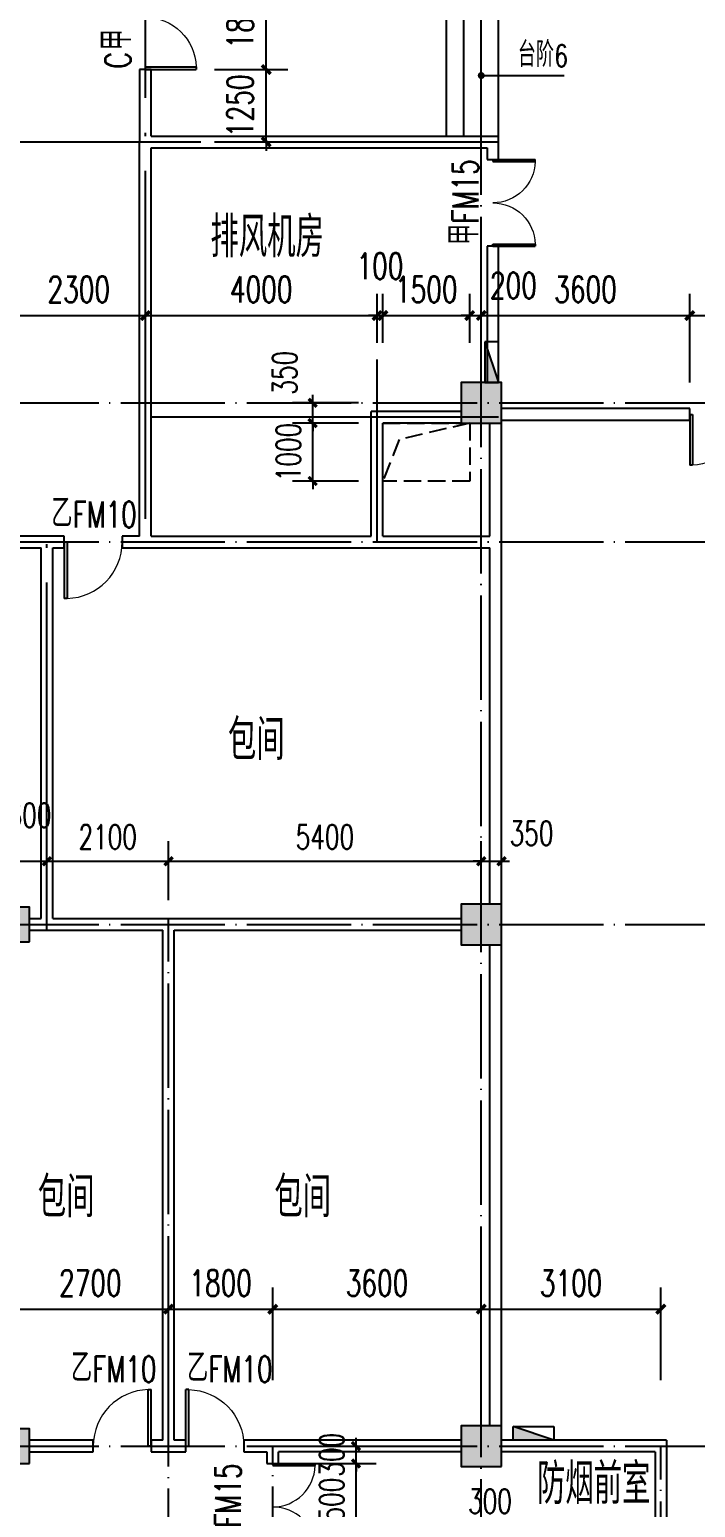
# Model space of a CAD drawing. Extents: x 246015 to 608740, y -108003 to 88400.
# Drawn here: x 446554 to 458052, y -3520 to 21979 of the extents above; entities that cross this region are included whole.
import ezdxf

# ---------------------------------------------------------------- set-up
doc = ezdxf.new("R2010")
doc.units = 0
doc.header["$LTSCALE"] = 3000
doc.header["$MEASUREMENT"] = 0
doc.header["$PDMODE"] = 1
doc.linetypes.add('DASH', pattern=[0.35, 0.25, -0.1])
doc.linetypes.add('DOTE', pattern=[2.42, 2, -0.2, 0.02, -0.2])
doc.layers.get('0').update_dxf_attribs({"linetype": 'CONTINUOUS'})
doc.layers.get('DEFPOINTS').update_dxf_attribs({"linetype": 'CONTINUOUS'})
for name, color, linetype in [('column', 9, 'CONTINUOUS'), ('DIM_LEAD', 3, 'CONTINUOUS'), ('dote', 1, 'DOTE'), ('PUB_DIM', 3, 'CONTINUOUS'), ('PUB_HATCH', 8, 'CONTINUOUS'), ('PUB_TEXT', 7, 'CONTINUOUS'), ('S_STAIR', 2, 'CONTINUOUS'), ('WALL', 9, 'CONTINUOUS'), ('WINDOW', 4, 'CONTINUOUS'), ('WINDOW_TEXT', 7, 'CONTINUOUS'), ('楼板洞口', 4, 'CONTINUOUS'), ('消火栓', 6, 'CONTINUOUS')]:
    doc.layers.add(name, color=color, linetype=linetype)
doc.styles.add('_TCH_DIM', font='SIMPLEX', dxfattribs={"bigfont": 'GBCBIG'})
doc.styles.add('_TCH_WINDOW', font='SIMPLEX', dxfattribs={"bigfont": 'GBCBIG'})
doc.styles.add('DIM_FONT', font='simplex.shx', dxfattribs={"width": 0.7, "bigfont": 'hztxt.shx'})
doc.dimstyles.new('DIMN140', dxfattribs={"dimscale": 1.4, "dimtxt": 300, "dimasz": 100, "dimexe": 250, "dimexo": 300, "dimgap": 150, "dimtad": 1, "dimdec": 0, "dimzin": 0, "dimdsep": 46, "dimtxsty": 'DIM_FONT', "dimblk": 'ARCHTICK', "dimcen": 0.09, "dimclrt": 7, "dimazin": 2, "dimtfac": 1, "dimtdec": 0, "dimtix": 1, "dimtmove": 2, "dimatfit": 3, "dimfxl": 0, "dimtolj": 1, "dimtzin": 0, "dimarcsym": 0})
doc.dimstyles.new('DIMN150', dxfattribs={"dimscale": 1.5, "dimtxt": 300, "dimasz": 100, "dimexe": 250, "dimexo": 300, "dimgap": 150, "dimtad": 1, "dimdec": 0, "dimzin": 0, "dimdsep": 46, "dimtxsty": 'DIM_FONT', "dimblk": 'ARCHTICK', "dimcen": 0.09, "dimclrt": 7, "dimazin": 2, "dimtfac": 1, "dimtdec": 0, "dimtix": 1, "dimtmove": 2, "dimatfit": 3, "dimfxl": 0, "dimtolj": 1, "dimtzin": 0, "dimarcsym": 0})

# ---------------------------------------------------------------- blocks, each defined once
blk = doc.blocks.new('_ARCHTICK')
at = {"color": 0, "linetype": 'ByBlock', "const_width": 0.4}
blk.add_lwpolyline([(-0.5, -0.5), (0.5, 0.5)], dxfattribs=at)
blk = doc.blocks.new('*D392')
at = {"layer": 'DEFPOINTS', "color": 0}
for p in [(454654, -4273), (454354, -5124), (454654, -5124)]:
    blk.add_point(p, dxfattribs=at)
at = {"layer": 'PUB_DIM', "color": 0, "lineweight": -2}
for p, q in [((454354, -4704), (454354, -3923)), ((454654, -4704), (454654, -3923)), ((454354, -4273), (454214, -4273)), ((454354, -4273), (454654, -4273)), ((454654, -4273), (454794, -4273))]:
    blk.add_line(p, q, dxfattribs=at)
at = {"layer": 'PUB_DIM', "color": 0, "lineweight": -2, "xscale": 140, "yscale": 140, "zscale": 140}
blk.add_blockref('_ARCHTICK', (454354, -4273), dxfattribs=at)
at = {"layer": 'PUB_DIM', "color": 0, "lineweight": -2, "xscale": 140, "yscale": 140, "zscale": 140, "rotation": 180}
blk.add_blockref('_ARCHTICK', (454654, -4273), dxfattribs=at)
at = {"layer": 'PUB_DIM', "color": 7, "insert": (454504, -3412), "char_height": 420, "attachment_point": 5, "style": 'DIM_FONT'}
blk.add_mtext('\\A1;300', dxfattribs=at)
blk = doc.blocks.new('*D455')
at = {"layer": 'DEFPOINTS', "color": 0}
for p in [(459754, 17045), (457954, 15439), (459754, 15439)]:
    blk.add_point(p, dxfattribs=at)
at = {"layer": 'PUB_DIM', "color": 0, "lineweight": -2}
for p, q in [((457954, 15889), (457954, 17420)), ((459754, 15889), (459754, 17420)), ((457954, 17045), (459754, 17045))]:
    blk.add_line(p, q, dxfattribs=at)
at = {"layer": 'PUB_DIM', "color": 0, "lineweight": -2, "xscale": 150, "yscale": 150, "zscale": 150, "rotation": 180}
blk.add_blockref('_ARCHTICK', (457954, 17045), dxfattribs=at)
at = {"layer": 'PUB_DIM', "color": 0, "lineweight": -2, "xscale": 150, "yscale": 150, "zscale": 150}
blk.add_blockref('_ARCHTICK', (459754, 17045), dxfattribs=at)
at = {"layer": 'PUB_DIM', "color": 7, "insert": (458854, 17495), "char_height": 450, "attachment_point": 5, "style": 'DIM_FONT'}
blk.add_mtext('\\A1;1800', dxfattribs=at)
blk = doc.blocks.new('*D456')
at = {"layer": 'DEFPOINTS', "color": 0}
for p in [(457954, 17045), (454354, 15439), (457954, 15439)]:
    blk.add_point(p, dxfattribs=at)
at = {"layer": 'PUB_DIM', "color": 0, "lineweight": -2}
for p, q in [((454354, 15889), (454354, 17420)), ((457954, 15889), (457954, 17420)), ((454354, 17045), (457954, 17045))]:
    blk.add_line(p, q, dxfattribs=at)
at = {"layer": 'PUB_DIM', "color": 0, "lineweight": -2, "xscale": 150, "yscale": 150, "zscale": 150, "rotation": 180}
blk.add_blockref('_ARCHTICK', (454354, 17045), dxfattribs=at)
at = {"layer": 'PUB_DIM', "color": 0, "lineweight": -2, "xscale": 150, "yscale": 150, "zscale": 150}
blk.add_blockref('_ARCHTICK', (457954, 17045), dxfattribs=at)
at = {"layer": 'PUB_DIM', "color": 7, "insert": (456154, 17495), "char_height": 450, "attachment_point": 5, "style": 'DIM_FONT'}
blk.add_mtext('\\A1;3600', dxfattribs=at)
blk = doc.blocks.new('*D531')
at = {"layer": 'DEFPOINTS', "color": 0}
for p in [(451443, 15189), (452654, 15189), (452654, 14189)]:
    blk.add_point(p, dxfattribs=at)
at = {"layer": 'PUB_DIM', "color": 0, "lineweight": -2}
for p, q in [((451443, 15189), (451443, 15329)), ((452234, 15189), (451093, 15189)), ((451443, 14189), (451443, 15189)), ((452234, 14189), (451093, 14189)), ((451443, 14189), (451443, 14049))]:
    blk.add_line(p, q, dxfattribs=at)
at = {"layer": 'PUB_DIM', "color": 0, "lineweight": -2, "xscale": 140, "yscale": 140, "zscale": 140}
for p, rotation in [((451443, 15189), 270), ((451443, 14189), 90)]:
    blk.add_blockref('_ARCHTICK', p, dxfattribs=dict(at, rotation=rotation))
at = {"layer": 'PUB_DIM', "color": 7, "insert": (451023, 14689), "char_height": 420, "attachment_point": 5, "rotation": 90, "style": 'DIM_FONT'}
blk.add_mtext('\\A1;1000', dxfattribs=at)
blk = doc.blocks.new('*D532')
at = {"layer": 'DEFPOINTS', "color": 0}
for p in [(451443, 15539), (452654, 15539), (452654, 15189)]:
    blk.add_point(p, dxfattribs=at)
at = {"layer": 'PUB_DIM', "color": 0, "lineweight": -2}
for p, q in [((451443, 15539), (451443, 15679)), ((452234, 15539), (451093, 15539)), ((451443, 15189), (451443, 15539)), ((452234, 15189), (451093, 15189)), ((451443, 15189), (451443, 15049))]:
    blk.add_line(p, q, dxfattribs=at)
at = {"layer": 'PUB_DIM', "color": 0, "lineweight": -2, "xscale": 140, "yscale": 140, "zscale": 140}
for p, rotation in [((451443, 15539), 270), ((451443, 15189), 90)]:
    blk.add_blockref('_ARCHTICK', p, dxfattribs=dict(at, rotation=rotation))
at = {"layer": 'PUB_DIM', "color": 7, "insert": (450960, 16057), "char_height": 420, "attachment_point": 5, "rotation": 90, "style": 'DIM_FONT'}
blk.add_mtext('\\A1;350', dxfattribs=at)
blk = doc.blocks.new('*D533')
at = {"layer": 'DEFPOINTS', "color": 0}
for p in [(454704, 7628), (454354, 6539), (454704, 6539)]:
    blk.add_point(p, dxfattribs=at)
at = {"layer": 'PUB_DIM', "color": 0, "lineweight": -2}
for p, q in [((454354, 6959), (454354, 7978)), ((454704, 6959), (454704, 7978)), ((454354, 7628), (454214, 7628)), ((454354, 7628), (454704, 7628)), ((454704, 7628), (454844, 7628))]:
    blk.add_line(p, q, dxfattribs=at)
at = {"layer": 'PUB_DIM', "color": 0, "lineweight": -2, "xscale": 140, "yscale": 140, "zscale": 140}
blk.add_blockref('_ARCHTICK', (454354, 7628), dxfattribs=at)
at = {"layer": 'PUB_DIM', "color": 0, "lineweight": -2, "xscale": 140, "yscale": 140, "zscale": 140, "rotation": 180}
blk.add_blockref('_ARCHTICK', (454704, 7628), dxfattribs=at)
at = {"layer": 'PUB_DIM', "color": 7, "insert": (455222, 8111), "char_height": 420, "attachment_point": 5, "style": 'DIM_FONT'}
blk.add_mtext('\\A1;350', dxfattribs=at)
blk = doc.blocks.new('*D534')
at = {"layer": 'DEFPOINTS', "color": 0}
for p in [(454354, 7628), (448954, 6539), (454354, 6539)]:
    blk.add_point(p, dxfattribs=at)
at = {"layer": 'PUB_DIM', "color": 0, "lineweight": -2}
for p, q in [((448954, 6959), (448954, 7978)), ((454354, 6959), (454354, 7978)), ((448954, 7628), (454354, 7628))]:
    blk.add_line(p, q, dxfattribs=at)
at = {"layer": 'PUB_DIM', "color": 0, "lineweight": -2, "xscale": 140, "yscale": 140, "zscale": 140, "rotation": 180}
blk.add_blockref('_ARCHTICK', (448954, 7628), dxfattribs=at)
at = {"layer": 'PUB_DIM', "color": 0, "lineweight": -2, "xscale": 140, "yscale": 140, "zscale": 140}
blk.add_blockref('_ARCHTICK', (454354, 7628), dxfattribs=at)
at = {"layer": 'PUB_DIM', "color": 7, "insert": (451654, 8048), "char_height": 420, "attachment_point": 5, "style": 'DIM_FONT'}
blk.add_mtext('\\A1;5400', dxfattribs=at)
blk = doc.blocks.new('*D535')
at = {"layer": 'DEFPOINTS', "color": 0}
for p in [(448954, 7628), (446854, 6539), (448954, 6539)]:
    blk.add_point(p, dxfattribs=at)
at = {"layer": 'PUB_DIM', "color": 0, "lineweight": -2}
for p, q in [((446854, 6959), (446854, 7978)), ((448954, 6959), (448954, 7978)), ((446854, 7628), (448954, 7628))]:
    blk.add_line(p, q, dxfattribs=at)
at = {"layer": 'PUB_DIM', "color": 0, "lineweight": -2, "xscale": 140, "yscale": 140, "zscale": 140, "rotation": 180}
blk.add_blockref('_ARCHTICK', (446854, 7628), dxfattribs=at)
at = {"layer": 'PUB_DIM', "color": 0, "lineweight": -2, "xscale": 140, "yscale": 140, "zscale": 140}
blk.add_blockref('_ARCHTICK', (448954, 7628), dxfattribs=at)
at = {"layer": 'PUB_DIM', "color": 7, "insert": (447904, 8048), "char_height": 420, "attachment_point": 5, "style": 'DIM_FONT'}
blk.add_mtext('\\A1;2100', dxfattribs=at)
blk = doc.blocks.new('*D536')
at = {"layer": 'DEFPOINTS', "color": 0}
for p in [(446854, 7628), (446254, 6539), (446854, 6539)]:
    blk.add_point(p, dxfattribs=at)
at = {"layer": 'PUB_DIM', "color": 0, "lineweight": -2}
for p, q in [((446254, 6959), (446254, 7978)), ((446854, 6959), (446854, 7978)), ((446254, 7628), (446854, 7628))]:
    blk.add_line(p, q, dxfattribs=at)
at = {"layer": 'PUB_DIM', "color": 0, "lineweight": -2, "xscale": 140, "yscale": 140, "zscale": 140, "rotation": 180}
blk.add_blockref('_ARCHTICK', (446254, 7628), dxfattribs=at)
at = {"layer": 'PUB_DIM', "color": 0, "lineweight": -2, "xscale": 140, "yscale": 140, "zscale": 140}
blk.add_blockref('_ARCHTICK', (446854, 7628), dxfattribs=at)
at = {"layer": 'PUB_DIM', "color": 7, "insert": (446554, 8422), "char_height": 420, "attachment_point": 5, "style": 'DIM_FONT'}
blk.add_mtext('\\A1;600', dxfattribs=at)
blk = doc.blocks.new('*D588')
at = {"layer": 'DEFPOINTS', "color": 0}
for p in [(457454, -2461), (459082, -2461), (457454, -4861)]:
    blk.add_point(p, dxfattribs=at)
at = {"layer": 'PUB_DIM', "color": 0, "lineweight": -2}
for p, q in [((457904, -2461), (459457, -2461)), ((459082, -4861), (459082, -2461)), ((457904, -4861), (459457, -4861))]:
    blk.add_line(p, q, dxfattribs=at)
at = {"layer": 'PUB_DIM', "color": 0, "lineweight": -2, "xscale": 150, "yscale": 150, "zscale": 150}
for p, rotation in [((459082, -2461), 90), ((459082, -4861), 270)]:
    blk.add_blockref('_ARCHTICK', p, dxfattribs=dict(at, rotation=rotation))
at = {"layer": 'PUB_DIM', "color": 7, "insert": (458632, -3661), "char_height": 450, "attachment_point": 5, "rotation": 90, "style": 'DIM_FONT'}
blk.add_mtext('\\A1;2400', dxfattribs=at)
blk = doc.blocks.new('*D628')
at = {"layer": 'DEFPOINTS', "color": 0}
for p in [(450754, -2461), (452191, -2461), (450754, -2761)]:
    blk.add_point(p, dxfattribs=at)
at = {"layer": 'PUB_DIM', "color": 0, "lineweight": -2}
for p, q in [((451174, -2461), (452541, -2461)), ((452191, -2461), (452191, -2321)), ((452191, -2761), (452191, -2461)), ((451174, -2761), (452541, -2761)), ((452191, -2761), (452191, -2901))]:
    blk.add_line(p, q, dxfattribs=at)
at = {"layer": 'PUB_DIM', "color": 0, "lineweight": -2, "xscale": 140, "yscale": 140, "zscale": 140}
for p, rotation in [((452191, -2461), 270), ((452191, -2761), 90)]:
    blk.add_blockref('_ARCHTICK', p, dxfattribs=dict(at, rotation=rotation))
at = {"layer": 'PUB_DIM', "color": 7, "insert": (451771, -2611), "char_height": 420, "attachment_point": 5, "rotation": 90, "style": 'DIM_FONT'}
blk.add_mtext('\\A1;300', dxfattribs=at)
blk = doc.blocks.new('*D629')
at = {"layer": 'DEFPOINTS', "color": 0}
for p in [(450754, -2761), (452191, -2761), (450754, -4261)]:
    blk.add_point(p, dxfattribs=at)
at = {"layer": 'PUB_DIM', "color": 0, "lineweight": -2}
for p, q in [((451174, -2761), (452541, -2761)), ((452191, -4261), (452191, -2761)), ((451174, -4261), (452541, -4261))]:
    blk.add_line(p, q, dxfattribs=at)
at = {"layer": 'PUB_DIM', "color": 0, "lineweight": -2, "xscale": 140, "yscale": 140, "zscale": 140}
for p, rotation in [((452191, -2761), 90), ((452191, -4261), 270)]:
    blk.add_blockref('_ARCHTICK', p, dxfattribs=dict(at, rotation=rotation))
at = {"layer": 'PUB_DIM', "color": 7, "insert": (451771, -3511), "char_height": 420, "attachment_point": 5, "rotation": 90, "style": 'DIM_FONT'}
blk.add_mtext('\\A1;1500', dxfattribs=at)
blk = doc.blocks.new('*D643')
at = {"layer": 'DEFPOINTS', "color": 0}
for p in [(448954, -99), (446254, -1775), (448954, -1775)]:
    blk.add_point(p, dxfattribs=at)
at = {"layer": 'PUB_DIM', "color": 0, "lineweight": -2}
for p, q in [((446254, -1325), (446254, 276)), ((448954, -1325), (448954, 276)), ((446254, -99), (448954, -99))]:
    blk.add_line(p, q, dxfattribs=at)
at = {"layer": 'PUB_DIM', "color": 0, "lineweight": -2, "xscale": 150, "yscale": 150, "zscale": 150, "rotation": 180}
blk.add_blockref('_ARCHTICK', (446254, -99), dxfattribs=at)
at = {"layer": 'PUB_DIM', "color": 0, "lineweight": -2, "xscale": 150, "yscale": 150, "zscale": 150}
blk.add_blockref('_ARCHTICK', (448954, -99), dxfattribs=at)
at = {"layer": 'PUB_DIM', "color": 7, "insert": (447604, 351), "char_height": 450, "attachment_point": 5, "style": 'DIM_FONT'}
blk.add_mtext('\\A1;2700', dxfattribs=at)
blk = doc.blocks.new('*D644')
at = {"layer": 'DEFPOINTS', "color": 0}
for p in [(450754, -99), (448954, -1775), (450754, -1775)]:
    blk.add_point(p, dxfattribs=at)
at = {"layer": 'PUB_DIM', "color": 0, "lineweight": -2}
for p, q in [((448954, -1325), (448954, 276)), ((450754, -1325), (450754, 276)), ((448954, -99), (450754, -99))]:
    blk.add_line(p, q, dxfattribs=at)
at = {"layer": 'PUB_DIM', "color": 0, "lineweight": -2, "xscale": 150, "yscale": 150, "zscale": 150, "rotation": 180}
blk.add_blockref('_ARCHTICK', (448954, -99), dxfattribs=at)
at = {"layer": 'PUB_DIM', "color": 0, "lineweight": -2, "xscale": 150, "yscale": 150, "zscale": 150}
blk.add_blockref('_ARCHTICK', (450754, -99), dxfattribs=at)
at = {"layer": 'PUB_DIM', "color": 7, "insert": (449854, 351), "char_height": 450, "attachment_point": 5, "style": 'DIM_FONT'}
blk.add_mtext('\\A1;1800', dxfattribs=at)
blk = doc.blocks.new('*D645')
at = {"layer": 'DEFPOINTS', "color": 0}
for p in [(454354, -99), (450754, -1775), (454354, -1775)]:
    blk.add_point(p, dxfattribs=at)
at = {"layer": 'PUB_DIM', "color": 0, "lineweight": -2}
for p, q in [((450754, -1325), (450754, 276)), ((454354, -1325), (454354, 276)), ((450754, -99), (454354, -99))]:
    blk.add_line(p, q, dxfattribs=at)
at = {"layer": 'PUB_DIM', "color": 0, "lineweight": -2, "xscale": 150, "yscale": 150, "zscale": 150, "rotation": 180}
blk.add_blockref('_ARCHTICK', (450754, -99), dxfattribs=at)
at = {"layer": 'PUB_DIM', "color": 0, "lineweight": -2, "xscale": 150, "yscale": 150, "zscale": 150}
blk.add_blockref('_ARCHTICK', (454354, -99), dxfattribs=at)
at = {"layer": 'PUB_DIM', "color": 7, "insert": (452554, 351), "char_height": 450, "attachment_point": 5, "style": 'DIM_FONT'}
blk.add_mtext('\\A1;3600', dxfattribs=at)
blk = doc.blocks.new('*D646')
at = {"layer": 'DEFPOINTS', "color": 0}
for p in [(457454, -99), (454354, -1775), (457454, -1775)]:
    blk.add_point(p, dxfattribs=at)
at = {"layer": 'PUB_DIM', "color": 0, "lineweight": -2}
for p, q in [((454354, -1325), (454354, 276)), ((457454, -1325), (457454, 276)), ((454354, -99), (457454, -99))]:
    blk.add_line(p, q, dxfattribs=at)
at = {"layer": 'PUB_DIM', "color": 0, "lineweight": -2, "xscale": 150, "yscale": 150, "zscale": 150, "rotation": 180}
blk.add_blockref('_ARCHTICK', (454354, -99), dxfattribs=at)
at = {"layer": 'PUB_DIM', "color": 0, "lineweight": -2, "xscale": 150, "yscale": 150, "zscale": 150}
blk.add_blockref('_ARCHTICK', (457454, -99), dxfattribs=at)
at = {"layer": 'PUB_DIM', "color": 7, "insert": (455904, 351), "char_height": 450, "attachment_point": 5, "style": 'DIM_FONT'}
blk.add_mtext('\\A1;3100', dxfattribs=at)
blk = doc.blocks.new('*D858')
at = {"layer": 'DEFPOINTS', "color": 0}
for p in [(449298, 21289), (450640, 21289), (449298, 20039)]:
    blk.add_point(p, dxfattribs=at)
at = {"layer": 'PUB_DIM', "color": 0, "lineweight": -2}
for p, q in [((450640, 21289), (450640, 21439)), ((449748, 21289), (451015, 21289)), ((450640, 20039), (450640, 21289)), ((449748, 20039), (451015, 20039)), ((450640, 20039), (450640, 19889))]:
    blk.add_line(p, q, dxfattribs=at)
at = {"layer": 'PUB_DIM', "color": 0, "lineweight": -2, "xscale": 150, "yscale": 150, "zscale": 150}
for p, rotation in [((450640, 21289), 270), ((450640, 20039), 90)]:
    blk.add_blockref('_ARCHTICK', p, dxfattribs=dict(at, rotation=rotation))
at = {"layer": 'PUB_DIM', "color": 7, "insert": (450190, 20664), "char_height": 450, "attachment_point": 5, "rotation": 90, "style": 'DIM_FONT'}
blk.add_mtext('\\A1;1250', dxfattribs=at)
blk = doc.blocks.new('*D859')
at = {"layer": 'DEFPOINTS', "color": 0}
for p in [(449298, 23089), (450640, 23089), (449298, 21289)]:
    blk.add_point(p, dxfattribs=at)
at = {"layer": 'PUB_DIM', "color": 0, "lineweight": -2}
for p, q in [((449748, 23089), (451015, 23089)), ((450640, 21289), (450640, 23089)), ((449748, 21289), (451015, 21289))]:
    blk.add_line(p, q, dxfattribs=at)
at = {"layer": 'PUB_DIM', "color": 0, "lineweight": -2, "xscale": 150, "yscale": 150, "zscale": 150}
for p, rotation in [((450640, 23089), 90), ((450640, 21289), 270)]:
    blk.add_blockref('_ARCHTICK', p, dxfattribs=dict(at, rotation=rotation))
at = {"layer": 'PUB_DIM', "color": 7, "insert": (450190, 22189), "char_height": 450, "attachment_point": 5, "rotation": 90, "style": 'DIM_FONT'}
blk.add_mtext('\\A1;1800', dxfattribs=at)
blk = doc.blocks.new('*D863')
at = {"layer": 'DEFPOINTS', "color": 0}
for p in [(448554, 17045), (446254, 16124), (448554, 16124)]:
    blk.add_point(p, dxfattribs=at)
at = {"layer": 'PUB_DIM', "color": 0, "lineweight": -2}
for p, q in [((446254, 16574), (446254, 17420)), ((448554, 16574), (448554, 17420)), ((446254, 17045), (448554, 17045))]:
    blk.add_line(p, q, dxfattribs=at)
at = {"layer": 'PUB_DIM', "color": 0, "lineweight": -2, "xscale": 150, "yscale": 150, "zscale": 150, "rotation": 180}
blk.add_blockref('_ARCHTICK', (446254, 17045), dxfattribs=at)
at = {"layer": 'PUB_DIM', "color": 0, "lineweight": -2, "xscale": 150, "yscale": 150, "zscale": 150}
blk.add_blockref('_ARCHTICK', (448554, 17045), dxfattribs=at)
at = {"layer": 'PUB_DIM', "color": 7, "insert": (447404, 17495), "char_height": 450, "attachment_point": 5, "style": 'DIM_FONT'}
blk.add_mtext('\\A1;2300', dxfattribs=at)
blk = doc.blocks.new('*D864')
at = {"layer": 'DEFPOINTS', "color": 0}
for p in [(452554, 17045), (448554, 16124), (452554, 16124)]:
    blk.add_point(p, dxfattribs=at)
at = {"layer": 'PUB_DIM', "color": 0, "lineweight": -2}
for p, q in [((448554, 16574), (448554, 17420)), ((452554, 16574), (452554, 17420)), ((448554, 17045), (452554, 17045))]:
    blk.add_line(p, q, dxfattribs=at)
at = {"layer": 'PUB_DIM', "color": 0, "lineweight": -2, "xscale": 150, "yscale": 150, "zscale": 150, "rotation": 180}
blk.add_blockref('_ARCHTICK', (448554, 17045), dxfattribs=at)
at = {"layer": 'PUB_DIM', "color": 0, "lineweight": -2, "xscale": 150, "yscale": 150, "zscale": 150}
blk.add_blockref('_ARCHTICK', (452554, 17045), dxfattribs=at)
at = {"layer": 'PUB_DIM', "color": 7, "insert": (450554, 17495), "char_height": 450, "attachment_point": 5, "style": 'DIM_FONT'}
blk.add_mtext('\\A1;4000', dxfattribs=at)
blk = doc.blocks.new('*D865')
at = {"layer": 'DEFPOINTS', "color": 0}
for p in [(452654, 17045), (452554, 16124), (452654, 16124)]:
    blk.add_point(p, dxfattribs=at)
at = {"layer": 'PUB_DIM', "color": 0, "lineweight": -2}
for p, q in [((452554, 16574), (452554, 17420)), ((452654, 16574), (452654, 17420)), ((452554, 17045), (452404, 17045)), ((452554, 17045), (452654, 17045)), ((452654, 17045), (452804, 17045))]:
    blk.add_line(p, q, dxfattribs=at)
at = {"layer": 'PUB_DIM', "color": 0, "lineweight": -2, "xscale": 150, "yscale": 150, "zscale": 150}
blk.add_blockref('_ARCHTICK', (452554, 17045), dxfattribs=at)
at = {"layer": 'PUB_DIM', "color": 0, "lineweight": -2, "xscale": 150, "yscale": 150, "zscale": 150, "rotation": 180}
blk.add_blockref('_ARCHTICK', (452654, 17045), dxfattribs=at)
at = {"layer": 'PUB_DIM', "color": 7, "insert": (452604, 17897), "char_height": 450, "attachment_point": 5, "style": 'DIM_FONT'}
blk.add_mtext('\\A1;100', dxfattribs=at)
blk = doc.blocks.new('*D866')
at = {"layer": 'DEFPOINTS', "color": 0}
for p in [(454154, 17045), (452654, 16124), (454154, 16124)]:
    blk.add_point(p, dxfattribs=at)
at = {"layer": 'PUB_DIM', "color": 0, "lineweight": -2}
for p, q in [((452654, 16574), (452654, 17420)), ((454154, 16574), (454154, 17420)), ((452654, 17045), (454154, 17045))]:
    blk.add_line(p, q, dxfattribs=at)
at = {"layer": 'PUB_DIM', "color": 0, "lineweight": -2, "xscale": 150, "yscale": 150, "zscale": 150, "rotation": 180}
blk.add_blockref('_ARCHTICK', (452654, 17045), dxfattribs=at)
at = {"layer": 'PUB_DIM', "color": 0, "lineweight": -2, "xscale": 150, "yscale": 150, "zscale": 150}
blk.add_blockref('_ARCHTICK', (454154, 17045), dxfattribs=at)
at = {"layer": 'PUB_DIM', "color": 7, "insert": (453404, 17495), "char_height": 450, "attachment_point": 5, "style": 'DIM_FONT'}
blk.add_mtext('\\A1;1500', dxfattribs=at)
blk = doc.blocks.new('*D867')
at = {"layer": 'DEFPOINTS', "color": 0}
for p in [(454354, 17045), (454154, 16124), (454354, 16124)]:
    blk.add_point(p, dxfattribs=at)
at = {"layer": 'PUB_DIM', "color": 0, "lineweight": -2}
for p, q in [((454154, 16574), (454154, 17420)), ((454354, 16574), (454354, 17420)), ((454154, 17045), (454004, 17045)), ((454154, 17045), (454354, 17045)), ((454354, 17045), (454504, 17045))]:
    blk.add_line(p, q, dxfattribs=at)
at = {"layer": 'PUB_DIM', "color": 0, "lineweight": -2, "xscale": 150, "yscale": 150, "zscale": 150}
blk.add_blockref('_ARCHTICK', (454154, 17045), dxfattribs=at)
at = {"layer": 'PUB_DIM', "color": 0, "lineweight": -2, "xscale": 150, "yscale": 150, "zscale": 150, "rotation": 180}
blk.add_blockref('_ARCHTICK', (454354, 17045), dxfattribs=at)
at = {"layer": 'PUB_DIM', "color": 7, "insert": (454909, 17563), "char_height": 450, "attachment_point": 5, "style": 'DIM_FONT'}
blk.add_mtext('\\A1;200', dxfattribs=at)
blk = doc.blocks.new('_FZH')
blk.add_lwpolyline([(-0.5, -0.5), (0.5, -0.5), (0.5, 0.5), (-0.5, 0.5)], close=True)
at = {"layer": 'PUB_HATCH'}
blk.add_solid([(-0.5, -0.5), (0.5, -0.5), (-0.5, 0.5), (0.5, 0.5)], dxfattribs=at)
blk = doc.blocks.new('$DorLib2D$00000002')
for p, q in [((-0.5, 0), (-0.5, 0.4875)), ((-0.475, 0.4875), (-0.5, 0.4875)), ((-0.475, 0), (-0.475, 0.4875)), ((0.475, 0), (0.475, 0.4875)), ((0.475, 0.4875), (0.5, 0.4875)), ((0.5, 0), (0.5, 0.4875)), ((-0.5, 0), (-0.475, 0)), ((0.5, 0), (0.475, 0))]:
    blk.add_line(p, q)
at = {"lineweight": 13}
for centre, start, end in [((-0.4875, 0), 0, 88.53072), ((0.4875, 0), 91.46928, 180)]:
    blk.add_arc(centre, 0.4875, start, end, dxfattribs=at)
blk = doc.blocks.new('$DorLib2D$00000001')
for p, q in [((0.45, 0.975), (0.5, 0.975)), ((0.45, 0), (0.45, 0.975)), ((0.5, 0), (0.5, 0.975)), ((0.5, 0), (0.45, 0))]:
    blk.add_line(p, q)
at = {"lineweight": 13}
blk.add_arc((0.475, 0), 0.975, 91.4693, 180, dxfattribs=at)
blk = doc.blocks.new('$TwtSys$00000434')
for p, q in [((-0.5, 0.5), (-0.5, -0.5)), ((-0.5, -0.5), (0.5, 0.5)), ((0.5, 0.5), (-0.5, 0.5)), ((0.5, -0.5), (0.5, 0.5)), ((-0.5, -0.5), (0.5, -0.5))]:
    blk.add_line(p, q)
blk.add_solid([(0.5, -0.5), (0.5, 0.5), (-0.5, -0.5)])

msp = doc.modelspace()

# ---------------------------------------------------------------- linework, layer by layer
at = {"layer": 'DIM_LEAD'}
for p, q in [((454353.9, 21184.9), (454799.1, 21184.9)), ((454799.1, 21184.9), (455783.5, 21184.9))]:
    msp.add_line(p, q, dxfattribs=at)
at = {"layer": 'DIM_LEAD', "const_width": 60}
msp.add_lwpolyline([(454323.9, 21184.9, 1), (454383.9, 21184.9, 1)], format="xyb", close=True, dxfattribs=at)
at = {"layer": 'dote', "ltscale": 0.3}
for p, q in [((454353.9, -81061.4), (454353.9, 53538.6)), ((295667.9, 15538.6), (554353.9, 15538.6)), ((295667.9, 13138.6), (554353.9, 13138.6)), ((448953.9, -18061.4), (448953.9, 6638.6)), ((295667.9, 6538.6), (554353.9, 6538.6)), ((295667.9, -2461.4), (554353.9, -2461.4)), ((450753.9, -4961.4), (450753.9, -2461.4)), ((457453.9, -20461.4), (457453.9, -2461.4))]:
    msp.add_line(p, q, dxfattribs=at)
at = {"layer": 'dote'}
for p, q in [((448553.9, 13538.6), (448553.9, 24338.6)), ((399953.9, 20038.6), (454653.9, 20038.6)), ((452553.9, 13138.6), (452553.9, 16288.6)), ((454653.9, 15288.6), (448453.9, 15288.6)), ((446853.9, 6438.6), (446853.9, 13238.6))]:
    msp.add_line(p, q, dxfattribs=at)
at = {"layer": 'S_STAIR'}
for p, q in [((453753.9, 20138.6), (453753.9, 24238.6)), ((454053.9, 20138.6), (454053.9, 24238.6)), ((454353.9, 20138.6), (454353.9, 24238.6)), ((454653.9, 20138.6), (454653.9, 24238.6))]:
    msp.add_line(p, q, dxfattribs=at)
at = {"layer": 'WALL'}
for p, q in [((448653.9, 21288.6), (448453.9, 21288.6)), ((448453.9, 21288.6), (448453.9, 20038.6)), ((448653.9, 20138.6), (448653.9, 21288.6)), ((448453.9, 13238.6), (448453.9, 20038.6)), ((448653.9, 20138.6), (454653.9, 20138.6)), ((448653.9, 19938.6), (454453.9, 19938.6)), ((448653.9, 13238.6), (448653.9, 19938.6)), ((454453.9, 19938.6), (454453.9, 19738.6)), ((454653.9, 19738.6), (454653.9, 20138.6)), ((454453.9, 19738.6), (454653.9, 19738.6)), ((454653.9, 18238.6), (454453.9, 18238.6)), ((454453.9, 18238.6), (454453.9, 15888.6)), ((454653.9, 15888.6), (454653.9, 18238.6)), ((454003.9, 15388.6), (452453.9, 15388.6)), ((452453.9, 13238.6), (452453.9, 15388.6)), ((457953.9, 15438.6), (454703.9, 15438.6)), ((457953.9, 15238.6), (457953.9, 15438.6)), ((454003.9, 15188.6), (452653.9, 15188.6)), ((452653.9, 13238.6), (452653.9, 15188.6)), ((454503.9, 13238.6), (454503.9, 15188.6)), ((454703.9, 15238.6), (457953.9, 15238.6)), ((454703.9, 13138.6), (454703.9, 15188.6)), ((446853.9, 13238.6), (444553.9, 13238.6)), ((444553.9, 13038.6), (446753.9, 13038.6)), ((446753.9, 6638.6), (446753.9, 13038.6)), ((447153.9, 13238.6), (446853.9, 13238.6)), ((446953.9, 6638.6), (446953.9, 13038.6)), ((446953.9, 13038.6), (447153.9, 13038.6)), ((447153.9, 13038.6), (447153.9, 13238.6)), ((448453.9, 13238.6), (448153.9, 13238.6)), ((448153.9, 13238.6), (448153.9, 13038.6)), ((448153.9, 13038.6), (448553.9, 13038.6)), ((448553.9, 13038.6), (452553.9, 13038.6)), ((448653.9, 13238.6), (452453.9, 13238.6)), ((452553.9, 13038.6), (454503.9, 13038.6)), ((452653.9, 13238.6), (454503.9, 13238.6)), ((454503.9, 6888.6), (454503.9, 13038.6)), ((454703.9, 6888.6), (454703.9, 13138.6)), ((446553.9, 6638.6), (446753.9, 6638.6)), ((446953.9, 6638.6), (448953.9, 6638.6)), ((448953.9, 6638.6), (454003.9, 6638.6)), ((446553.9, 6438.6), (446853.9, 6438.6)), ((446853.9, 6438.6), (448853.9, 6438.6)), ((448853.9, -2361.4), (448853.9, 6438.6)), ((449053.9, 6438.6), (454003.9, 6438.6)), ((449053.9, -2361.4), (449053.9, 6438.6)), ((446553.9, 6238.6), (446553.9, 6238.6)), ((454503.9, -2111.4), (454503.9, 6188.6)), ((454703.9, -2111.4), (454703.9, 6188.6)), ((447653.9, -2361.4), (446553.9, -2361.4)), ((447653.9, -2561.4), (447653.9, -2361.4)), ((448853.9, -2361.4), (448653.9, -2361.4)), ((448653.9, -2361.4), (448653.9, -2561.4)), ((449253.9, -2361.4), (449053.9, -2361.4)), ((449253.9, -2561.4), (449253.9, -2361.4)), ((450753.9, -2361.4), (450253.9, -2361.4)), ((450253.9, -2361.4), (450253.9, -2561.4)), ((454003.9, -2361.4), (450753.9, -2361.4)), ((457553.9, -2361.4), (454703.9, -2361.4)), ((457553.9, -2361.4), (457553.9, -4861.4)), ((446553.9, -2561.4), (447653.9, -2561.4)), ((448653.9, -2561.4), (448953.9, -2561.4)), ((448953.9, -2561.4), (449253.9, -2561.4)), ((450253.9, -2561.4), (450653.9, -2561.4)), ((450653.9, -2561.4), (450653.9, -2761.4)), ((450653.9, -2761.4), (450853.9, -2761.4)), ((450853.9, -2761.4), (450853.9, -2561.4)), ((454003.9, -2561.4), (450853.9, -2561.4)), ((457353.9, -2561.4), (454703.9, -2561.4)), ((457353.9, -2561.4), (457353.9, -4761.4))]:
    msp.add_line(p, q, dxfattribs=at)
at = {"layer": '楼板洞口', "linetype": 'DASH', "ltscale": 0.4}
for points in [[(454153.9, 15188.6), (454153.9, 14188.6), (452653.9, 14188.6), (452653.9, 15188.6), (454153.9, 15188.6)], [(452653.9, 14188.6), (452653.9, 15188.6), (454153.9, 15188.6), (452933.3, 14902.8), (452653.9, 14188.6)]]:
    msp.add_lwpolyline(points, dxfattribs=at)

# ---------------------------------------------------------------- block references
at = {"layer": 'column', "xscale": 700, "yscale": 700, "zscale": 700}
msp.add_blockref('_FZH', (454353.9, 15538.6), dxfattribs=at)
at = {"layer": 'column', "rotation": 90}
for p, xscale, yscale, zscale in [((454353.9, 6538.6), 700, 700, 700), ((446253.9, 6538.6), 600, 600, 600), ((446253.9, -2461.4), 600, 600, 600), ((454353.9, -2461.4), 700, 700, 700)]:
    msp.add_blockref('_FZH', p, dxfattribs=dict(at, xscale=xscale, yscale=yscale, zscale=zscale))
at = {"layer": 'WINDOW'}
for name, p, xscale, yscale, zscale, rotation in [('$DorLib2D$00000002', (448553.9, 22188.6), 1800, -1800, 1800, 90), ('$DorLib2D$00000002', (454553.9, 18988.6), 1500, -1500, 1500, 90), ('$DorLib2D$00000002', (458853.9, 15338.6), 1800, -1800, 1800, 6.122854682145551e-09), ('$DorLib2D$00000001', (447653.9, 13138.6), -1000, -1000, -1000, 2.553400187153815e-09), ('$DorLib2D$00000001', (448153.9, -2461.4), -1000, -1000, -1000, 179.9999999986701), ('$DorLib2D$00000001', (449753.9, -2461.4), 1000, -1000, 1000, 179.9999999986123), ('$DorLib2D$00000002', (450753.9, -3511.4), 1500, 1500, 1500, 270)]:
    msp.add_blockref(name, p, dxfattribs=dict(at, xscale=xscale, yscale=yscale, zscale=zscale, rotation=rotation))
at = {"layer": '消火栓', "yscale": 240, "zscale": 700}
for p, xscale, rotation in [((454533.9, 16238.6), 700, 270.000000002998), ((455253.9, -2241.4), -700, 2.998092620497318e-09)]:
    msp.add_blockref('$TwtSys$00000434', p, dxfattribs=dict(at, xscale=xscale, rotation=rotation))

# ---------------------------------------------------------------- texts
at = {"layer": 'PUB_TEXT', "style": '_TCH_DIM'}
msp.add_text('台阶', height=434.04, dxfattribs=at).set_placement((454984.4, 21334.9))
at = {"layer": 'PUB_TEXT'}
for s, height, style, width, p in [('6', 382.5, '_TCH_DIM', 0.705882, (455616.4, 21334.9)), ('排风机房', 700, 'DIM_FONT', 0.7, (449677.5, 18049.6)), ('包间', 700, 'DIM_FONT', 0.7, (449978.9, 9373.6)), ('包间', 700, 'DIM_FONT', 0.7, (446696.5, 1485.4)), ('包间', 700, 'DIM_FONT', 0.7, (450780.3, 1485.4)), ('防烟前室', 700, 'DIM_FONT', 0.7, (455314.3, -3461.1))]:
    msp.add_text(s, height=height, dxfattribs=dict(at, style=style, width=width)).set_placement(p)
at = {"layer": 'WINDOW_TEXT', "style": '_TCH_WINDOW'}
for s, rotation, p in [('甲', 90, (448303.9, 21621.8)), ('甲', 90, (454303.9, 18264.3)), ('乙', 0, (446929.6, 13388.6)), ('乙', 360, (447269.9, -1355.9)), ('乙', 360, (449274, -1356.1))]:
    msp.add_text(s, height=506.4, rotation=rotation, dxfattribs=at).set_placement(p)
at = {"layer": 'WINDOW_TEXT', "style": '_TCH_WINDOW', "width": 0.705882}
for s, height, rotation, p in [('C', 446.2, 90, (448303.9, 21306.8)), ('FM15', 446.25, 90, (454303.9, 18632.9)), ('FM10', 446.25, 0, (447298.2, 13388.6)), ('FM10', 446.25, 360, (447638.5, -1355.9)), ('FM10', 446.25, 360, (449642.6, -1356.1)), ('FM15', 446.25, 90, (450203.9, -3867.1))]:
    msp.add_text(s, height=height, rotation=rotation, dxfattribs=at).set_placement(p)

# ---------------------------------------------------------------- dimensions: what is measured, and where the dimension line sits
at = {"layer": 'PUB_DIM'}
for p1, p2, distance, dimstyle, picture, middle in [((449298.2, 21288.6), (449298.2, 23088.6), -1341.5, 'DIMN150', '*D859', (450189.8, 22188.6)), ((449298.2, 20038.6), (449298.2, 21288.6), -1341.5, 'DIMN150', '*D858', (450189.8, 20663.6)), ((446253.9, 16124.1), (448553.9, 16124.1), 921.2, 'DIMN150', '*D863', (447403.9, 17495.3)), ((448553.9, 16124.1), (452553.9, 16124.1), 921.2, 'DIMN150', '*D864', (450553.9, 17495.3)), ((452653.9, 16124.1), (454153.9, 16124.1), 921.2, 'DIMN150', '*D866', (453403.9, 17495.3)), ((454353.9, 15438.6), (457953.9, 15438.6), 1606.6, 'DIMN150', '*D456', (456153.9, 17495.3)), ((457953.9, 15438.6), (459753.9, 15438.6), 1606.6, 'DIMN150', '*D455', (458853.9, 17495.3)), ((452653.9, 14188.6), (452653.9, 15188.6), 1211.1, 'DIMN140', '*D531', (451022.7, 14688.6)), ((446853.9, 6538.6), (448953.9, 6538.6), 1089.2, 'DIMN140', '*D535', (447903.9, 8047.9)), ((448953.9, 6538.6), (454353.9, 6538.6), 1089.2, 'DIMN140', '*D534', (451653.9, 8047.9)), ((446253.9, -1774.8), (448953.9, -1774.8), 1676.2, 'DIMN150', '*D643', (447603.9, 351.3)), ((448953.9, -1774.8), (450753.9, -1774.8), 1676.2, 'DIMN150', '*D644', (449853.9, 351.3)), ((450753.9, -1774.8), (454353.9, -1774.8), 1676.2, 'DIMN150', '*D645', (452553.9, 351.3)), ((454353.9, -1774.8), (457453.9, -1774.8), 1676.2, 'DIMN150', '*D646', (455903.9, 351.3)), ((450753.9, -2761.4), (450753.9, -2461.4), -1437.1, 'DIMN140', '*D628', (451770.9, -2611.4)), ((457453.9, -4861.4), (457453.9, -2461.4), -1627.6, 'DIMN150', '*D588', (458631.5, -3661.4)), ((450753.9, -4261.4), (450753.9, -2761.4), -1437.1, 'DIMN140', '*D629', (451770.9, -3511.4))]:
    dim = msp.add_aligned_dim(p1=p1, p2=p2, distance=distance, dimstyle=dimstyle, dxfattribs=at)
    dim.commit()
    dim.dimension.update_dxf_attribs({"geometry": picture, "text_midpoint": middle})
for base, p1, p2, angle, dimstyle, picture, middle in [((452653.9, 17045.3), (452553.9, 16124.1), (452653.9, 16124.1), 0, 'DIMN150', '*D865', (452603.9, 17896.5)), ((454353.9, 17045.3), (454153.9, 16124.1), (454353.9, 16124.1), 0, 'DIMN150', '*D867', (454908.9, 17562.8)), ((451442.7, 15538.6), (452653.9, 15188.6), (452653.9, 15538.6), 90, 'DIMN140', '*D532', (450959.7, 16056.6)), ((446853.9, 7627.9), (446253.9, 6538.6), (446853.9, 6538.6), 0, 'DIMN140', '*D536', (446553.9, 8422.4)), ((454703.9, 7627.9), (454353.9, 6538.6), (454703.9, 6538.6), 0, 'DIMN140', '*D533', (455221.9, 8110.9)), ((454653.9, -4273.1), (454353.9, -5124.3), (454653.9, -5124.3), 0, 'DIMN140', '*D392', (454503.9, -3412.3))]:
    dim = msp.add_linear_dim(base=base, p1=p1, p2=p2, angle=angle, dimstyle=dimstyle, dxfattribs=at)
    dim.commit()
    dim.dimension.update_dxf_attribs({"geometry": picture, "text_midpoint": middle, "dimtype": 129})

doc.saveas('drawing.dxf')
